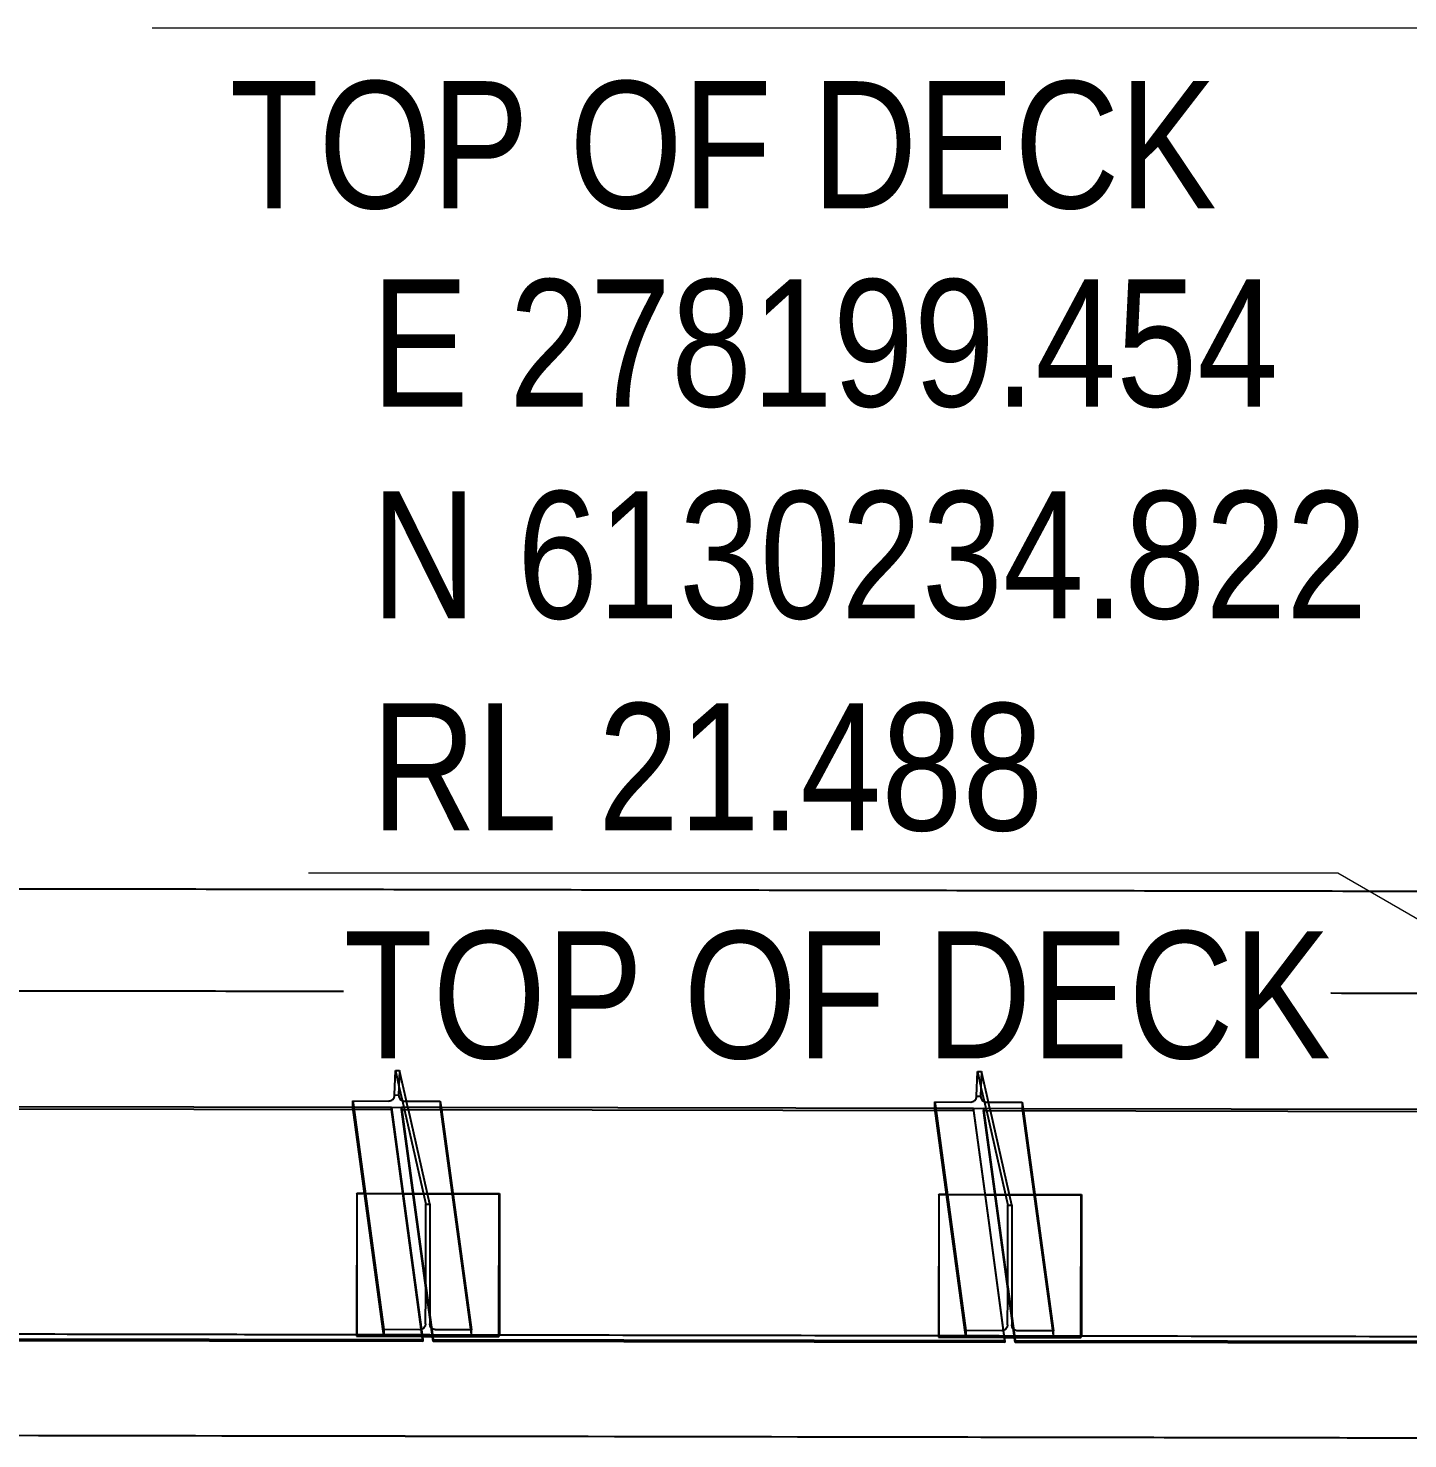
# Model space of a CAD drawing. Header units: metres. Extents: x -1161 to -1081, y 0 to 563.
# Drawn here: x -1145.657 to -1142.944, y 509.338 to 512.112 of the extents above; entities that cross this region are included whole.
import ezdxf

# ---------------------------------------------------------------- set-up
doc = ezdxf.new("R2010")
doc.units = ezdxf.units.M
for name, color, linetype, lineweight in [('A-GENM', 7, 'Continuous', 35), ('G-ANNO-DIMS', 7, 'Continuous', 9), ('G-ANNO-TEXT', 7, 'Continuous', 9)]:
    doc.layers.add(name, color=color, linetype=linetype, lineweight=lineweight)
doc.styles.add('Arial Narrow_2', font='ARIALN.TTF', dxfattribs={"height": 0.25})

# ---------------------------------------------------------------- blocks, each defined once
blk = doc.blocks.new('CappingBeam_RS39B_CB01A - CappingBeam_RS39B_CB01A-57939457-DRG-2873121 - DECK SLAB GENERAL ARRANGEMENT PLAN')
at = {"layer": 'A-GENM', "color": 9, "lineweight": 25, "true_color": 0xbebebe}
for points in [[(98.1361, 38.3084), (98.1695, 38.1817), (98.203, 38.055), (98.2364, 37.9283)], [(98.2364, 37.9283), (98.2764, 37.7766), (98.3164, 37.625), (98.3564, 37.4734)], [(98.3564, 37.4734), (98.361, 37.4561), (98.3655, 37.4389), (98.3701, 37.4216)], [(98.3701, 37.4216), (98.3765, 37.3973), (98.3829, 37.373), (98.3893, 37.3487)], [(98.3895, 37.3482), (98.3911, 37.3419), (98.3928, 37.3356), (98.3944, 37.3293)], [(98.3944, 37.3293), (98.4009, 37.3047), (98.4074, 37.28), (98.4139, 37.2554)], [(98.4141, 37.2549), (98.4187, 37.2375), (98.4233, 37.2201), (98.4278, 37.2027)], [(98.4281, 37.2016), (98.5016, 36.9232), (98.575, 36.6449), (98.6485, 36.3665)], [(98.6621, 36.3148), (98.6686, 36.2904), (98.675, 36.2661), (98.6814, 36.2418)], [(98.6815, 36.2413), (98.6832, 36.235), (98.6848, 36.2287), (98.6865, 36.2225)], [(98.6865, 36.2225), (98.693, 36.1978), (98.6995, 36.1731), (98.706, 36.1485)], [(98.7061, 36.148), (98.7107, 36.1306), (98.7153, 36.1132), (98.7199, 36.0958)], [(98.7202, 36.0947), (98.7936, 35.8164), (98.8671, 35.538), (98.9405, 35.2596)]]:
    blk.add_open_spline(points, degree=3, dxfattribs=at)
at = {"layer": 'A-GENM', "color": 253, "lineweight": 25, "true_color": 0xa3a3a3}
for points in [[(98.1361, 38.3084), (98.1695, 38.1817), (98.203, 38.055), (98.2364, 37.9283)], [(98.2364, 37.9283), (98.2764, 37.7766), (98.3164, 37.625), (98.3564, 37.4734)], [(98.3564, 37.4734), (98.361, 37.4561), (98.3655, 37.4389), (98.3701, 37.4216)], [(98.3701, 37.4216), (98.3765, 37.3973), (98.3829, 37.373), (98.3893, 37.3487)], [(98.3895, 37.3482), (98.3911, 37.3419), (98.3928, 37.3356), (98.3944, 37.3293)], [(98.3944, 37.3293), (98.4009, 37.3047), (98.4074, 37.28), (98.4139, 37.2554)], [(98.4141, 37.2549), (98.4187, 37.2375), (98.4233, 37.2201), (98.4278, 37.2027)], [(98.4281, 37.2016), (98.5016, 36.9232), (98.575, 36.6449), (98.6485, 36.3665)], [(98.6485, 36.3665), (98.6512, 36.3561), (98.654, 36.3458), (98.6567, 36.3354)], [(98.6567, 36.3354), (98.6585, 36.3285), (98.6603, 36.3216), (98.6621, 36.3148)], [(98.6621, 36.3148), (98.6686, 36.2904), (98.675, 36.2661), (98.6814, 36.2418)], [(98.6815, 36.2413), (98.6832, 36.235), (98.6848, 36.2287), (98.6865, 36.2225)], [(98.6865, 36.2225), (98.693, 36.1978), (98.6995, 36.1731), (98.706, 36.1485)], [(98.7061, 36.148), (98.7107, 36.1306), (98.7153, 36.1132), (98.7199, 36.0958)], [(98.7202, 36.0947), (98.7936, 35.8164), (98.8671, 35.538), (98.9405, 35.2596)]]:
    blk.add_open_spline(points, degree=3, dxfattribs=at)
at = {"layer": 'A-GENM', "color": 9, "lineweight": 25, "true_color": 0xbebebe}
blk.add_open_spline([(98.6485, 36.3665), (98.6512, 36.3561), (98.6558, 36.3389), (98.6603, 36.3216), (98.6621, 36.3148)], degree=3, knots=[0.915038455, 0.915038455, 0.915038455, 0.915038455, 0.916666667, 0.917745708, 0.917745708, 0.917745708, 0.917745708], dxfattribs=at)
blk = doc.blocks.new('StitchPour_RS39B_01 - StitchPour_RS39B_01-60507265-DRG-2873121 - DECK SLAB GENERAL ARRANGEMENT PLAN')
at = {"layer": 'A-GENM', "color": 253, "lineweight": 25, "true_color": 0xa3a3a3}
blk.add_open_spline([(98.8836, 34.6915), (98.7435, 35.2224), (98.4633, 36.2843), (98.043, 37.8772), (97.6227, 39.47), (97.172, 41.1781), (96.8614, 42.3553), (96.6909, 43.0015)], degree=3, knots=[-1, -1, -1, -1, -0.9166667, -0.8333333, -0.75, -0.6666667, -0.5652421, -0.5652421, -0.5652421, -0.5652421], dxfattribs=at)
for points in [[(98.043, 37.8772), (97.9029, 38.4081), (97.7628, 38.9391), (97.6227, 39.47)], [(98.8836, 34.6915), (98.8145, 34.9532), (98.7455, 35.215), (98.6764, 35.4767)]]:
    blk.add_open_spline(points, degree=3, dxfattribs=at)
at = {"layer": 'A-GENM', "color": 9, "lineweight": 25, "true_color": 0xbebebe}
for points in [[(98.4633, 36.2843), (98.3232, 36.8153), (98.1831, 37.3462), (98.043, 37.8772)], [(98.6764, 35.4767), (98.6054, 35.7459), (98.5344, 36.0151), (98.4633, 36.2843)]]:
    blk.add_open_spline(points, degree=3, dxfattribs=at)
blk = doc.blocks.new('SCR_NW_1 - SCR_NW_1-66978933-DRG-2873121 - DECK SLAB GENERAL ARRANGEMENT PLAN')
at = {"layer": 'A-GENM', "color": 253, "lineweight": 25, "true_color": 0xa3a3a3}
for p, q in [((0, 0), (0.0629, 0.4559)), ((0.0629, 0.452), (0, -0.004)), ((0.0629, 0.4559), (0.0629, 0.452)), ((0.0629, 0.4559), (0.1388, 0.4559)), ((1.1876, 0.452), (0.0629, 0.452)), ((0.1388, 0.4559), (1.1116, 0.4559)), ((1.1116, 0.4559), (1.1876, 0.4559)), ((1.1876, 0.4559), (1.1248, 0)), ((1.1249, -0.004), (1.1876, 0.452)), ((1.1876, 0.4559), (1.1876, 0.452)), ((0, 0), (0, -0.004)), ((0, -0.004), (1.1247, -0.004)), ((1.1247, 0), (0.0006, 0)), ((1.1247, -0.0039), (1.1247, 0))]:
    blk.add_line(p, q, dxfattribs=at)
blk = doc.blocks.new('SCR_NW_2 - SCR_NW_2-66978934-DRG-2873121 - DECK SLAB GENERAL ARRANGEMENT PLAN')
at = {"layer": 'A-GENM', "color": 253, "lineweight": 25, "true_color": 0xa3a3a3}
for p, q in [((0.0325, 0.2361), (0.0629, 0.4559)), ((0.0629, 0.452), (0.0325, 0.2321)), ((0.0629, 0.4559), (0.0629, 0.452)), ((0.0629, 0.4559), (1.1116, 0.4559)), ((1.1876, 0.452), (0.0629, 0.452)), ((1.1116, 0.4559), (1.1876, 0.4559)), ((1.1247, -0.004), (1.1876, 0.452)), ((1.1871, 0.4519), (1.1247, 0)), ((1.1876, 0.4559), (1.1871, 0.452)), ((1.1876, 0.452), (1.1876, 0.4559)), ((0, 0), (0.0325, 0.2361)), ((0.0325, 0.2321), (0, -0.004)), ((0, 0), (0, -0.004)), ((0, -0.004), (1.1247, -0.004)), ((1.1247, 0), (0.0006, 0)), ((1.1247, 0), (1.1247, -0.004))]:
    blk.add_line(p, q, dxfattribs=at)
blk = doc.blocks.new('SCR_NW_3 - SCR_NW_3-66978935-DRG-2873121 - DECK SLAB GENERAL ARRANGEMENT PLAN')
at = {"layer": 'A-GENM', "color": 253, "lineweight": 25, "true_color": 0xa3a3a3}
for p, q in [((0.0629, 0.4559), (0, 0)), ((0, -0.004), (0.0629, 0.452)), ((0.0629, 0.452), (0.0629, 0.4559)), ((0.0629, 0.4559), (1.1116, 0.4559)), ((1.1876, 0.452), (0.0629, 0.452)), ((1.1116, 0.4559), (1.1876, 0.4559)), ((1.1247, -0.004), (1.1876, 0.452)), ((1.1876, 0.4559), (1.1256, 0.006)), ((1.1876, 0.452), (1.1876, 0.4559)), ((0, 0), (0, -0.0039)), ((1.1247, 0), (0.0006, 0)), ((1.1256, 0.006), (1.1247, 0)), ((0, -0.0039), (1.1247, -0.004)), ((1.1247, 0), (1.1247, -0.004))]:
    blk.add_line(p, q, dxfattribs=at)
blk = doc.blocks.new('PLATE ph - PLATE ph-V1-DRG-2873121 - DECK SLAB GENERAL ARRANGEMENT PLAN')
at = {"layer": 'A-GENM', "color": 253, "lineweight": 25, "true_color": 0xa3a3a3}
for p, q in [((-1143.8662, 509.8178), (-1143.8667, 509.5379)), ((-1143.8662, 509.8178), (-1143.8651, 509.8191)), ((-1143.8508, 509.8178), (-1143.8662, 509.8178)), ((-1143.8656, 509.5392), (-1143.8651, 509.8191)), ((-1143.8651, 509.8191), (-1143.851, 509.8191)), ((-1143.851, 509.8191), (-1143.7755, 509.8189)), ((-1143.7754, 509.8176), (-1143.8508, 509.8178)), ((-1143.775, 509.8189), (-1143.7576, 509.8189)), ((-1143.7574, 509.8176), (-1143.7748, 509.8176)), ((-1143.7576, 509.8189), (-1143.7556, 509.8189)), ((-1143.7554, 509.8175), (-1143.7574, 509.8176)), ((-1143.7556, 509.8189), (-1143.7271, 509.8188)), ((-1143.7268, 509.8175), (-1143.7554, 509.8175)), ((-1143.7271, 509.8188), (-1143.6772, 509.8187)), ((-1143.6771, 509.8174), (-1143.7268, 509.8175)), ((-1143.6772, 509.8187), (-1143.5851, 509.8185)), ((-1143.5863, 509.8172), (-1143.6771, 509.8174)), ((-1143.5868, 509.5372), (-1143.5863, 509.8172)), ((-1143.5851, 509.8185), (-1143.5863, 509.8172)), ((-1143.5851, 509.8185), (-1143.5856, 509.5386)), ((-1143.8656, 509.5392), (-1143.8667, 509.5379)), ((-1143.8667, 509.5379), (-1143.7373, 509.5376)), ((-1143.8129, 509.5391), (-1143.8656, 509.5392)), ((-1143.7375, 509.5389), (-1143.8129, 509.5391)), ((-1143.7373, 509.5376), (-1143.7173, 509.5375)), ((-1143.7174, 509.5389), (-1143.7369, 509.5389)), ((-1143.6409, 509.5387), (-1143.7174, 509.5389)), ((-1143.7173, 509.5375), (-1143.5868, 509.5372)), ((-1143.5868, 509.5386), (-1143.6409, 509.5387)), ((-1143.5868, 509.5372), (-1143.5856, 509.5386))]:
    blk.add_line(p, q, dxfattribs=at)
blk = doc.blocks.new('PLATE ph - PLATE ph-V2-DRG-2873121 - DECK SLAB GENERAL ARRANGEMENT PLAN')
at = {"layer": 'A-GENM', "color": 253, "lineweight": 25, "true_color": 0xa3a3a3}
for p, q in [((-1145.011, 509.8198), (-1145.0115, 509.5399)), ((-1145.011, 509.8198), (-1145.0098, 509.8212)), ((-1144.9956, 509.8198), (-1145.011, 509.8198)), ((-1145.0103, 509.5412), (-1145.0098, 509.8212)), ((-1145.0098, 509.8212), (-1144.9958, 509.8211)), ((-1144.9958, 509.8211), (-1144.9204, 509.8209)), ((-1144.9202, 509.8196), (-1144.9956, 509.8198)), ((-1144.9198, 509.8209), (-1144.9024, 509.8209)), ((-1144.9022, 509.8196), (-1144.9196, 509.8196)), ((-1144.9024, 509.8209), (-1144.9003, 509.8209)), ((-1144.9001, 509.8196), (-1144.9022, 509.8196)), ((-1144.9003, 509.8209), (-1144.8719, 509.8208)), ((-1144.8716, 509.8195), (-1144.9001, 509.8196)), ((-1144.8719, 509.8208), (-1144.822, 509.8207)), ((-1144.8218, 509.8194), (-1144.8716, 509.8195)), ((-1144.822, 509.8207), (-1144.7299, 509.8205)), ((-1144.731, 509.8192), (-1144.8218, 509.8194)), ((-1144.7315, 509.5393), (-1144.731, 509.8192)), ((-1144.7299, 509.8205), (-1144.731, 509.8192)), ((-1144.7299, 509.8205), (-1144.7304, 509.5406)), ((-1145.0103, 509.5412), (-1145.0115, 509.5399)), ((-1145.0115, 509.5399), (-1144.8821, 509.5396)), ((-1144.9577, 509.5411), (-1145.0103, 509.5412)), ((-1144.8822, 509.5409), (-1144.9577, 509.5411)), ((-1144.8821, 509.5396), (-1144.862, 509.5396)), ((-1144.8622, 509.5409), (-1144.8817, 509.5409)), ((-1144.7857, 509.5407), (-1144.8622, 509.5409)), ((-1144.862, 509.5396), (-1144.7315, 509.5393)), ((-1144.7315, 509.5406), (-1144.7857, 509.5407)), ((-1144.7315, 509.5393), (-1144.7304, 509.5406))]:
    blk.add_line(p, q, dxfattribs=at)
blk = doc.blocks.new('POST_3000_1C_360UB2 - 1C-68650418-DRG-2873121 - DECK SLAB GENERAL ARRANGEMENT PLAN')
at = {"layer": 'A-GENM', "color": 253, "lineweight": 25, "true_color": 0xa3a3a3}
for p, q in [((-1143.7919, 510.0123), (-1143.7901, 510.0603)), ((-1143.7901, 510.0603), (-1143.7832, 510.03)), ((-1143.7901, 510.0603), (-1143.7821, 510.0603)), ((-1143.7821, 510.0603), (-1143.7839, 510.0123)), ((-1143.7685, 510.0004), (-1143.7821, 510.0603)), ((-1143.7832, 510.03), (-1143.7769, 510.0022)), ((-1143.874, 509.9878), (-1143.8739, 510.0006)), ((-1143.8739, 510.0006), (-1143.8722, 509.9881)), ((-1143.8739, 510.0006), (-1143.8033, 510.0005)), ((-1143.7919, 510.0117), (-1143.7919, 510.0123)), ((-1143.7919, 510.0123), (-1143.7839, 510.0123)), ((-1143.7839, 510.0123), (-1143.7839, 510.0117)), ((-1143.7769, 510.0022), (-1143.7766, 510.001)), ((-1143.7765, 510.0004), (-1143.7735, 509.9876)), ((-1143.7725, 510.0004), (-1143.7019, 510.0003)), ((-1143.7655, 509.9876), (-1143.7683, 509.9996)), ((-1143.7019, 510.0003), (-1143.702, 509.9874)), ((-1143.7019, 510.0003), (-1143.7002, 509.9874)), ((-1143.8127, 509.5378), (-1143.874, 509.9878)), ((-1143.702, 509.9874), (-1143.874, 509.9878)), ((-1143.8721, 509.9878), (-1143.8127, 509.551)), ((-1143.7733, 509.9865), (-1143.7726, 509.9836)), ((-1143.7726, 509.9836), (-1143.7303, 509.7975)), ((-1143.7646, 509.9836), (-1143.7655, 509.9875)), ((-1143.7223, 509.7975), (-1143.7646, 509.9836)), ((-1143.702, 509.9874), (-1143.6408, 509.5374)), ((-1143.7002, 509.9874), (-1143.6407, 509.5506)), ((-1143.7306, 509.6353), (-1143.7303, 509.7975)), ((-1143.7303, 509.7975), (-1143.7223, 509.7975)), ((-1143.7223, 509.7975), (-1143.7227, 509.5773)), ((-1143.7307, 509.5623), (-1143.7306, 509.6203)), ((-1143.7306, 509.6203), (-1143.7306, 509.6353)), ((-1143.7227, 509.5773), (-1143.7227, 509.5623)), ((-1143.8127, 509.551), (-1143.8127, 509.5378)), ((-1143.7421, 509.5508), (-1143.8127, 509.551)), ((-1143.7373, 509.5376), (-1143.8127, 509.5378)), ((-1143.7173, 509.5375), (-1143.7373, 509.5376)), ((-1143.6408, 509.5374), (-1143.7173, 509.5375)), ((-1143.6407, 509.5506), (-1143.7113, 509.5507)), ((-1143.6408, 509.5374), (-1143.6407, 509.5506))]:
    blk.add_line(p, q, dxfattribs=at)
at = {"layer": 'A-GENM', "color": 253, "lineweight": 25, "true_color": 0xa3a3a3, "flags": 128}
for points in [[(-1143.7307, 509.5623), (-1143.7316, 509.5579), (-1143.734, 509.5542)], [(-1143.7196, 509.5544), (-1143.7219, 509.5579), (-1143.7227, 509.5623)], [(-1143.7392, 509.5512), (-1143.7406, 509.5509), (-1143.7421, 509.5508)], [(-1143.734, 509.5542), (-1143.7351, 509.5532), (-1143.7364, 509.5524), (-1143.7377, 509.5517)], [(-1143.7157, 509.5516), (-1143.7171, 509.5523), (-1143.7183, 509.5532), (-1143.7194, 509.5542)], [(-1143.7113, 509.5507), (-1143.7128, 509.5508), (-1143.7143, 509.5511), (-1143.7157, 509.5516)]]:
    blk.add_lwpolyline(points, dxfattribs=at)
at = {"layer": 'A-GENM', "color": 253, "lineweight": 25, "true_color": 0xa3a3a3}
for centre, start_param, end_param in [((-1143.8033, 510.0118), 4.573281, 6.144078), ((-1143.7725, 510.0117), 3.002485, 4.573281)]:
    blk.add_ellipse(centre, major_axis=(0.0113, 0.0015), ratio=0.988473, start_param=start_param, end_param=end_param, dxfattribs=at)
blk = doc.blocks.new('POST_3000_1C_360UB2 - 1C-68650419-DRG-2873121 - DECK SLAB GENERAL ARRANGEMENT PLAN')
at = {"layer": 'A-GENM', "color": 253, "lineweight": 25, "true_color": 0xa3a3a3}
for p, q in [((-1144.9366, 510.0144), (-1144.9348, 510.0623)), ((-1144.9348, 510.0623), (-1144.928, 510.032)), ((-1144.9348, 510.0623), (-1144.9268, 510.0623)), ((-1144.9268, 510.0623), (-1144.9286, 510.0143)), ((-1144.9132, 510.0024), (-1144.9268, 510.0623)), ((-1144.9279, 510.032), (-1144.9216, 510.0043)), ((-1145.0187, 509.9898), (-1145.0186, 510.0027)), ((-1145.0186, 510.0027), (-1145.0169, 509.9901)), ((-1145.0186, 510.0027), (-1144.9481, 510.0025)), ((-1144.9366, 510.0138), (-1144.9366, 510.0144)), ((-1144.9366, 510.0144), (-1144.9286, 510.0143)), ((-1144.9286, 510.0143), (-1144.9286, 510.0137)), ((-1144.9216, 510.0043), (-1144.9214, 510.0031)), ((-1144.9212, 510.0025), (-1144.9183, 509.9896)), ((-1144.9173, 510.0025), (-1144.8467, 510.0023)), ((-1144.9103, 509.9896), (-1144.913, 510.0017)), ((-1144.8467, 510.0023), (-1144.8468, 509.9894)), ((-1144.8467, 510.0023), (-1144.8449, 509.9895)), ((-1144.9575, 509.5398), (-1145.0187, 509.9898)), ((-1144.8468, 509.9894), (-1145.0187, 509.9898)), ((-1145.0169, 509.9898), (-1144.9575, 509.553)), ((-1144.918, 509.9885), (-1144.9174, 509.9856)), ((-1144.9171, 509.9846), (-1144.875, 509.7995)), ((-1144.9094, 509.9856), (-1144.9103, 509.9896)), ((-1144.867, 509.7995), (-1144.9094, 509.9856)), ((-1144.8468, 509.9894), (-1144.8462, 509.9855)), ((-1144.8462, 509.9855), (-1144.7855, 509.5394)), ((-1144.8449, 509.9895), (-1144.8444, 509.9855)), ((-1144.8444, 509.9855), (-1144.7855, 509.5526)), ((-1144.8753, 509.6372), (-1144.875, 509.7995)), ((-1144.875, 509.7995), (-1144.867, 509.7995)), ((-1144.867, 509.7995), (-1144.8674, 509.5792)), ((-1144.8755, 509.5644), (-1144.8753, 509.6224)), ((-1144.8753, 509.6224), (-1144.8753, 509.6372)), ((-1144.8674, 509.5792), (-1144.8675, 509.5644)), ((-1144.9575, 509.553), (-1144.9575, 509.5398)), ((-1144.8869, 509.5528), (-1144.9575, 509.553)), ((-1144.8821, 509.5396), (-1144.9575, 509.5398)), ((-1144.862, 509.5396), (-1144.8821, 509.5396)), ((-1144.7855, 509.5394), (-1144.862, 509.5396)), ((-1144.7855, 509.5526), (-1144.8561, 509.5528)), ((-1144.7855, 509.5394), (-1144.7855, 509.5526))]:
    blk.add_line(p, q, dxfattribs=at)
at = {"layer": 'A-GENM', "color": 253, "lineweight": 25, "true_color": 0xa3a3a3, "flags": 128}
for points in [[(-1144.8788, 509.5562), (-1144.8799, 509.5552), (-1144.8811, 509.5544), (-1144.8825, 509.5537)], [(-1144.8755, 509.5644), (-1144.8763, 509.56), (-1144.8788, 509.5562)], [(-1144.8644, 509.5564), (-1144.8666, 509.56), (-1144.8675, 509.5644)], [(-1144.8605, 509.5537), (-1144.8618, 509.5543), (-1144.8631, 509.5552), (-1144.8642, 509.5562)], [(-1144.8839, 509.5532), (-1144.8854, 509.5529), (-1144.8869, 509.5528)], [(-1144.8561, 509.5528), (-1144.8576, 509.5529), (-1144.8591, 509.5532), (-1144.8605, 509.5537)]]:
    blk.add_lwpolyline(points, dxfattribs=at)
at = {"layer": 'A-GENM', "color": 253, "lineweight": 25, "true_color": 0xa3a3a3}
for centre, start_param, end_param in [((-1144.948, 510.0138), 4.573281, 6.144078), ((-1144.9172, 510.0137), 3.002485, 4.573281)]:
    blk.add_ellipse(centre, major_axis=(0.0113, 0.0015), ratio=0.988473, start_param=start_param, end_param=end_param, dxfattribs=at)
blk = doc.blocks.new('Top of Pavement - RL A - Top of Pavement - RL A-68818558-DRG-2873121 - DECK SLAB GENERAL ARRANGEMENT PLAN')
at = {"layer": 'A-GENM', "color": 253, "lineweight": 25, "true_color": 0xa3a3a3}
for points, knots in [([(105.5679, 13.5723), (105.5575, 13.6117), (105.5192, 13.7567), (105.453, 14.0076), (105.3414, 14.4307), (105.2019, 14.9595), (105.0344, 15.5941), (104.867, 16.2288), (104.6995, 16.8634), (104.56, 17.3922), (104.4483, 17.8153), (104.3646, 18.1326), (104.2809, 18.4499), (104.1692, 18.873), (104.0297, 19.4019), (103.8622, 20.0365), (103.639, 20.8827), (103.4157, 21.7288), (103.1924, 22.575), (103.025, 23.2096), (102.8575, 23.8442), (102.6342, 24.6904), (102.411, 25.5365), (102.1877, 26.3827), (102.0202, 27.0173), (101.8807, 27.5462), (101.7691, 27.9693), (101.6853, 28.2866), (101.6016, 28.6039), (101.49, 29.0269), (101.3504, 29.5558), (101.183, 30.1904), (101.0155, 30.825), (100.8481, 31.4596), (100.7086, 31.9884), (100.5969, 32.4115), (100.5132, 32.7288), (100.4295, 33.0461), (100.3458, 33.3634), (100.262, 33.6807), (100.1504, 34.1038), (100.0109, 34.6326), (99.8434, 35.2672), (99.676, 35.9018), (99.5085, 36.5364), (99.3411, 37.171), (99.2015, 37.6998), (99.0899, 38.1229), (99.0062, 38.4402), (98.9225, 38.7574), (98.8108, 39.1805), (98.6713, 39.7093), (98.5039, 40.3439), (98.3364, 40.9785), (98.169, 41.613), (98.0016, 42.2476), (97.8551, 42.8024), (97.7646, 43.1458), (97.7298, 43.2776)], [0.4673373, 0.4673373, 0.4673373, 0.4673373, 0.4681818, 0.4704545, 0.4727273, 0.4772727, 0.4818182, 0.4863636, 0.4909091, 0.4954545, 0.4977273, 0.5, 0.5022727, 0.5045455, 0.5090909, 0.5136364, 0.5181818, 0.5272727, 0.5318182, 0.5363636, 0.5409091, 0.5454545, 0.5545455, 0.5590909, 0.5636364, 0.5681818, 0.5704545, 0.5727273, 0.575, 0.5772727, 0.5818182, 0.5863636, 0.5909091, 0.5954545, 0.6, 0.6022727, 0.6045455, 0.6068182, 0.6090909, 0.6113636, 0.6136364, 0.6181818, 0.6227273, 0.6272727, 0.6318182, 0.6363636, 0.6409091, 0.6431818, 0.6454545, 0.6477273, 0.65, 0.6545455, 0.6590909, 0.6636364, 0.6681818, 0.6727273, 0.6772727, 0.6801051, 0.6801051, 0.6801051, 0.6801051]), ([(97.5366, 43.2262), (97.5712, 43.0951), (97.6616, 42.7524), (97.8078, 42.1982), (97.9753, 41.5637), (98.1427, 40.9291), (98.3101, 40.2946), (98.4776, 39.66), (98.6171, 39.1312), (98.7287, 38.7082), (98.8124, 38.3909), (98.8962, 38.0736), (99.0078, 37.6506), (99.1473, 37.1218), (99.3148, 36.4872), (99.4822, 35.8526), (99.6496, 35.2181), (99.8171, 34.5835), (99.9566, 34.0547), (100.0682, 33.6316), (100.152, 33.3144), (100.2357, 32.9971), (100.3194, 32.6798), (100.4031, 32.3625), (100.5148, 31.9394), (100.6543, 31.4106), (100.8217, 30.776), (100.9892, 30.1414), (101.1566, 29.5069), (101.2962, 28.978), (101.4078, 28.555), (101.4915, 28.2377), (101.5752, 27.9204), (101.6869, 27.4973), (101.8264, 26.9685), (101.9938, 26.3339), (102.2171, 25.4878), (102.4404, 24.6416), (102.6636, 23.7955), (102.8311, 23.1609), (102.9985, 22.5263), (103.2218, 21.6802), (103.4451, 20.8341), (103.6683, 19.9879), (103.8358, 19.3533), (103.9753, 18.8245), (104.0869, 18.4014), (104.1707, 18.0841), (104.2544, 17.7668), (104.366, 17.3437), (104.5056, 16.8149), (104.673, 16.1803), (104.8405, 15.5457), (105.0079, 14.9111), (105.1474, 14.3823), (105.2591, 13.9592), (105.3255, 13.7075), (105.364, 13.5615), (105.3746, 13.5214)], [0.3199087, 0.3199087, 0.3199087, 0.3199087, 0.3227273, 0.3272727, 0.3318182, 0.3363636, 0.3409091, 0.3454545, 0.35, 0.3522727, 0.3545455, 0.3568182, 0.3590909, 0.3636364, 0.3681818, 0.3727273, 0.3772727, 0.3818182, 0.3863636, 0.3886364, 0.3909091, 0.3931818, 0.3954545, 0.3977273, 0.4, 0.4045455, 0.4090909, 0.4136364, 0.4181818, 0.4227273, 0.425, 0.4272727, 0.4295455, 0.4318182, 0.4363636, 0.4409091, 0.4454545, 0.4545455, 0.4590909, 0.4636364, 0.4681818, 0.4727273, 0.4818182, 0.4863636, 0.4909091, 0.4954545, 0.4977273, 0.5, 0.5022727, 0.5045455, 0.5090909, 0.5136364, 0.5181818, 0.5227273, 0.5272727, 0.5295455, 0.5318182, 0.5326817, 0.5326817, 0.5326817, 0.5326817])]:
    blk.add_open_spline(points, degree=3, knots=knots, dxfattribs=at)
blk = doc.blocks.new('T2DPAA-T2D-C3S-RS-M3D-100334_rvt-1-DRG-2873121 - DECK SLAB GENERAL ARRANGEMENT PLAN')
at = {"layer": 'A-GENM', "color": 253, "lineweight": 25, "true_color": 0xa3a3a3, "rotation": 75.11694444444437}
for name in ['Top of Pavement - RL A - Top of Pavement - RL A-68818558-DRG-2873121 - DECK SLAB GENERAL ARRANGEMENT PLAN', 'CappingBeam_RS39B_CB01A - CappingBeam_RS39B_CB01A-57939457-DRG-2873121 - DECK SLAB GENERAL ARRANGEMENT PLAN', 'StitchPour_RS39B_01 - StitchPour_RS39B_01-60507265-DRG-2873121 - DECK SLAB GENERAL ARRANGEMENT PLAN']:
    blk.add_blockref(name, (-1134.0578, 404.8616), dxfattribs=at)
at = {"layer": 'A-GENM', "color": 253, "lineweight": 25, "true_color": 0xa3a3a3}
for name in ['POST_3000_1C_360UB2 - 1C-68650419-DRG-2873121 - DECK SLAB GENERAL ARRANGEMENT PLAN', 'POST_3000_1C_360UB2 - 1C-68650418-DRG-2873121 - DECK SLAB GENERAL ARRANGEMENT PLAN', 'PLATE ph - PLATE ph-V2-DRG-2873121 - DECK SLAB GENERAL ARRANGEMENT PLAN', 'PLATE ph - PLATE ph-V1-DRG-2873121 - DECK SLAB GENERAL ARRANGEMENT PLAN']:
    blk.add_blockref(name, (0, 0), dxfattribs=at)
at = {"layer": 'A-GENM', "color": 253, "lineweight": 25, "true_color": 0xa3a3a3, "extrusion": (0, 0, -1)}
for name, p, rotation in [('SCR_NW_3 - SCR_NW_3-66978935-DRG-2873121 - DECK SLAB GENERAL ARRANGEMENT PLAN', (1144.8807, 509.5336), 0.101852644251858), ('SCR_NW_2 - SCR_NW_2-66978934-DRG-2873121 - DECK SLAB GENERAL ARRANGEMENT PLAN', (1143.7359, 509.5316), 0.1018526442554364), ('SCR_NW_1 - SCR_NW_1-66978933-DRG-2873121 - DECK SLAB GENERAL ARRANGEMENT PLAN', (1142.5912, 509.5295), 0.101852644251858)]:
    blk.add_blockref(name, p, dxfattribs=dict(at, rotation=rotation))

msp = doc.modelspace()

# ---------------------------------------------------------------- linework, layer by layer
at = {"layer": 'G-ANNO-DIMS', "lineweight": 18}
for p, q in [((-1142.8442, 512.1121), (-1145.4136, 512.1121)), ((-1143.0814, 510.4506), (-1145.1059, 510.4506)), ((-1142.1668, 509.9226), (-1143.0814, 510.4506))]:
    msp.add_line(p, q, dxfattribs=at)

# ---------------------------------------------------------------- block references
at = {"lineweight": 5}
msp.add_blockref('T2DPAA-T2D-C3S-RS-M3D-100334_rvt-1-DRG-2873121 - DECK SLAB GENERAL ARRANGEMENT PLAN', (0, 0), dxfattribs=at)

# ---------------------------------------------------------------- next in the draw order: texts
at = {"layer": 'G-ANNO-DIMS', "lineweight": 18, "insert": (-1144.982, 511.6182), "char_height": 0.25, "attachment_point": 1, "style": 'Arial Narrow_2', "bg_fill": 3, "box_fill_scale": 1, "bg_fill_color": 256, "bg_fill_true_color": 13158600, "bg_fill_transparency": 0}
msp.add_mtext('E 278199.454\\PN 6130234.822\\PRL 21.488', dxfattribs=at)
at = {"layer": 'G-ANNO-TEXT', "char_height": 0.25, "attachment_point": 1, "style": 'Arial Narrow_2', "bg_fill": 3, "box_fill_scale": 1, "bg_fill_color": 256, "bg_fill_true_color": 13158600, "bg_fill_transparency": 0}
for insert in [(-1145.261, 512.008), (-1145.0365, 510.3364)]:
    msp.add_mtext('TOP OF DECK', dxfattribs=dict(at, insert=insert))

doc.saveas('drawing.dxf')
